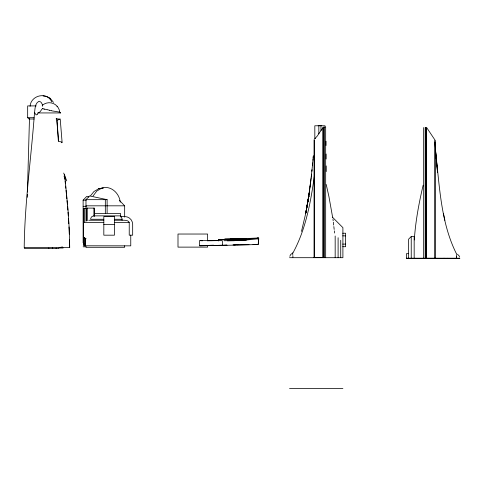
<?xml version="1.0" encoding="UTF-8"?>
<svg xmlns="http://www.w3.org/2000/svg" width="484" height="484" viewBox="0 0 484 484"><rect width="100%" height="100%" fill="white"/><g stroke="black" fill="none" stroke-linecap="round" stroke-linejoin="round"><path stroke-width="0.73" d="M56.162 248.51L56.162 248.05M85.19 245.848L85.19 238.285M85.365 238.316L85.365 245.848M212.476 240.675L199.638 240.615L199.632 245.787L222.555 245.412L222.549 244.638A17.043 7.998 89.2 0 0 222.259 240.675L207.884 240.596M237.245 244.692L233.869 244.958M52.345 248.51L52.345 247.905M222.555 245.267L209.657 245.551M456.436 256.708L456.448 256.363M258.335 243.754L258.383 242.393A14.538 6.818 89.5 0 1 258.65 239.816M292.893 257.276L292.893 256.06M222.555 245.412L258.226 244.517L258.274 243.373A14.532 6.818 89.2 0 1 258.547 240.736L258.722 237.953L236.361 239.017M27.261 197.309L27.346 194.296M27.413 192.039L29.482 118.453M199.632 245.763L206.462 245.63M230.475 238.594L246.392 238.6L230.475 238.594L230.469 239.979M456.436 257.978L456.442 257.071M456.442 254.112L456.442 254.36M230.469 239.326L246.392 239.175L246.386 240.112L240.415 240.276M246.392 239.175L224.679 239.368L240.59 239.368L240.584 240.506L234.619 240.639M414.298 239.955C415.508 221.484 418.902 203.232 423.137 185.233M312.96 160.041L313.336 155.836L313.729 156.235M60.627 112.941L59.744 112.131A10.509 10.503 0 0 0 42.64 105.088L41.249 102.463L39.682 101.35A1.839 1.839 0 0 0 38.841 101.344C34.818 103.467 35.078 109.112 34.497 112.941C31.188 157.802 24.732 202.5 24.2 247.536L69.714 247.536L69.297 229.737L68.038 210.074L64.802 175.982L63.7 173.06M313.148 157.941L313.184 157.518M313.263 156.677L313.299 156.253M312.997 159.617L312.658 163.289M312.573 164.124L312.682 162.981M312.434 165.552L312.483 165.056M312.585 164.016L312.005 169.842M311.853 171.294L311.956 170.265M311.926 170.568L312.023 169.63M311.89 170.9L311.539 174.204M311.484 174.688L311.533 174.204M311.442 175.014L311.212 177.114M311.43 175.172L311.49 174.609M311.309 176.23L311.357 175.825M311.049 178.572L311.103 178.088M311.218 177.041L310.934 179.54M310.891 179.873L308.423 198.555L309.47 191.059L309.288 192.378M310.879 180.024L310.94 179.467M310.819 180.514L310.553 182.746M310.28 184.961L310.528 182.861M310.516 183.037L310.571 182.553M310.184 185.723L310.298 184.731M310.038 186.854L310.165 185.783M310.081 186.443L309.827 188.421M309.736 189.081L309.548 190.551M314.316 176.4C310.607 202.651 305.767 229.501 292.899 253.011M309.427 191.446L309.56 190.4M42.465 106.274L42.634 105.119M309.052 194.114L309.197 193.037M309.107 193.697L305.84 212.99L308.423 197.98L305.84 212.893L301.478 231.437M308.798 195.893L308.859 195.445M258.698 239.495L258.74 239.241A14.865 13.122 87.5 0 0 257.47 237.965M30.069 106.305C30.813 95.16 47.081 91.325 51.758 101.9M90.617 218.653L91.555 216.862L93.339 215.924M289.807 256.26L290.769 254.415L292.893 252.981M93.061 195.99L96.782 191.059L101.634 188.191M90.653 195.633L93.92 191.555L98.772 188.687M324.982 127.274L324.982 125.779L314.818 125.779L314.818 138.696L317.189 136.131L320.959 130.571L320.959 125.779M37.425 114.375L36.173 114.926L35.114 113.468M83.121 242.714L83.121 200.164L86.721 196.431L88.929 196.946M85.983 221.315L85.983 199.668L89.582 195.935L107.121 199.668L107.121 212.899M315.314 138.249L314.86 138.666M414.171 258.462L414.171 236.567L411.237 236.537L408.617 239.156L408.617 258.462M61.553 142.762L62.097 142.284L60.216 118.973L56.924 120.383L58.6 140.765M56.35 118.822L56.779 118.616L58.401 141.546A14.768 5.052 -20 0 1 62.091 142.284M99.274 188.53L103.479 188.022M102.142 188.034C111.084 185.239 119.53 193.564 120.238 202.173M98.615 188.736L99.438 188.476M101.477 188.24L102.299 187.98M258.722 237.953L256.641 238.328M222.555 245.346L227.026 245.146M232.992 244.88L238.207 244.644M224.031 240.736L242.315 240.427L258.722 238.727L243.833 239.302M209.021 245.364L213.583 245.182M218.175 240.627L207.346 240.772M240.421 240.209L244.402 240.094M226.766 245.146L208.513 245.582M227.383 240.851L234.347 240.742L234.347 239.737L218.435 239.768M237.245 244.856L249.048 244.668M252.981 244.601L258.226 244.517M36.209 105.911L27.667 105.911L27.667 117.691L28.979 119.003L34.182 119.003M56.918 106.407L57.463 106.407M34.909 112.929L34.515 112.941M60.585 112.941L38.012 112.941C40.444 112.669 41.315 109.251 42.616 108.531M27.667 117.691L34.025 117.691M318.176 125.465L321.806 125.465M323.052 127.346L323.796 127.346M85.983 199.668L107.121 199.668M83.121 200.164L86.273 200.164M85.989 205.821L124.66 205.821L124.66 217.128M83.127 206.317L86.279 206.317M86.515 208.604L83.605 208.604L83.605 245.793L130.759 245.848L130.759 235.182M94.326 213.383L120.474 213.383L120.474 215.864M93.963 215.864L120.837 215.864M90.556 219.27L103.818 219.27M114.43 219.27L122.047 219.27L122.047 220.244M88.766 220.244L103.818 220.244M114.43 220.244L124.085 220.244C125.858 220.341 128.708 220.498 129.234 222.61L129.234 235.182L132.67 235.182L132.67 224.431A7.853 7.853 0 0 0 124.818 216.572L120.504 216.572A3.775 3.775 0 0 1 120.891 216.862M84.041 222.61L103.818 222.61M114.43 222.61L129.234 222.61M103.818 224.431L114.43 224.431M342.72 233.234L345.636 233.234L345.636 246.713L342.72 246.719M342.72 235.853L345.636 235.853M230.463 238.914L224.673 239.096L230.457 239.096M224.945 239.423L218.429 239.423L218.435 240.978M215.071 240.615L217.945 240.615M342.72 244.105L345.636 244.105M83.127 246.798L86.388 246.798M85.989 247.294L124.66 247.294L124.66 245.787M24.472 248.014L24.793 248.014M58.824 248.014L63.144 248.014M24.605 248.51L58.812 248.51M408.665 253.677L406.439 253.677L406.439 258.462L459.794 258.462M314.049 257.561L324.153 257.561M289.547 257.694L342.902 257.694L342.902 227.649L332.429 217.177M406.439 258.202L443.761 258.202M443.889 258.202L444.397 258.202M444.494 258.202L447.18 258.202M447.343 258.202L458.844 258.202M459.304 258.202L459.794 258.202M425.188 258.335L435.291 258.335M289.547 388.598L342.902 388.598M43.106 95.905L46.609 96.407L49.834 98.089M83.26 242.72L84.815 245.66M62.739 247.185L61.075 247.112M202.518 240.79L200.067 240.663M59.32 112.076L59.695 112.125L51.709 110.83M44.498 109.172L44.195 109.082M308.725 196.329L309.464 196.752M84.047 237.571L86.122 238.739M50.227 98.391L53.518 102.402M49.713 97.998L50.336 98.482M257.754 238.739L258.734 239.653M457.453 254.227L459.147 255.927L459.534 257.028M119.439 200.394L124.66 205.821M456.448 253.767C440.658 222.307 439.605 185.971 435.6 151.68L437.53 172.371L434.856 142.199M66.756 180.883L65.467 177.676M65.407 177.537L64.802 175.982M65.098 178.886L64.033 176.097M326.204 184.458L328.908 196.48L332.732 217.897M443.501 213.704L444.893 220.347M332.962 219.331L333.186 220.764M333.349 222.21L333.682 225.096M333.845 226.536L334.172 229.422M334.335 230.862L334.583 233.028M64.626 176.491L64.923 179.352M65.08 180.925L65.382 183.853M65.606 186.044L65.824 188.228M66.048 190.412L66.405 194.054M66.55 195.566L66.852 198.712M67.034 200.678L67.343 204.091M67.518 206.099L67.845 210.08M68.02 212.264L68.292 215.912M68.48 218.623L68.801 223.681M68.982 226.942L69.291 234.093M456.442 255.873L456.448 256.187M292.893 254.79L292.899 255.098M456.448 255.334L456.442 255.014M69.46 239.901L69.539 247.536M52.695 248.032L52.702 248.51M48.805 247.959L48.811 248.51M435.291 258.202L435.291 140.517L426.561 127.425L426.561 258.202M434.735 140.535L434.735 258.462M425.999 127.57L425.999 258.462M425.454 127.425L425.454 258.335M425.188 127.425L425.188 258.202M423.669 127.57L423.669 258.462M411.237 236.567L411.237 258.462M340.724 240.288L340.724 257.694M338.104 237.717L338.104 257.694M335.17 236.004L335.17 257.694M326.228 165.909L326.228 171.56M326.143 154.009L326.143 159.024M326.041 141.231L326.041 145.49M325.671 126.802L325.671 257.694M324.153 127.183L324.153 257.428M323.887 127.183L323.887 257.561M323.342 127.038L323.342 257.694M322.78 128.417L322.78 257.428M318.835 125.779L318.835 133.79M314.606 139.761L314.606 257.694M314.049 139.743L314.049 257.428M207.606 240.784L207.606 234.032L177.997 234.032L177.997 247.124L207.606 247.124L207.606 245.691M105.324 199.317L105.324 213.111M94.38 216.33L94.38 208.108L86.485 208.108L86.491 220.752M93.896 208.108L93.89 216.336M87.265 208.108L87.265 220.752M84.464 208.604L84.464 222.023M84.464 237.608L84.464 245.793M322.961 127.413A5.808 0.436 -56.5 0 1 321.055 130.541M323.905 127.534A8.053 0.938 -0.5 0 1 323.657 127.673M324.353 127.244A15.434 1.252 -4.4 0 1 324.57 127.431M292.657 253.078A4.792 1.059 66.7 0 1 292.723 253.047M292.675 254.723A3.672 0.853 -76 0 1 292.657 254.935M37.885 112.899A3.424 2.075 -80.9 0 1 37.468 114.091M51.534 110.703A9.843 0.774 11.4 0 1 49.465 110.298M49.422 110.183A9.698 1.01 11.4 0 1 47.238 109.705M46.99 109.717A9.565 1.355 10.9 0 1 44.885 109.16M44.274 109.082A9.523 1.519 10.4 0 1 43.754 108.918M43.536 108.918A9.511 1.591 10 0 1 42.483 108.525M42.241 105.693A7.69 0.611 -87.3 0 1 42.525 104.974M64.765 175.359A19.499 0.847 70.4 0 1 64.523 174.73M56.084 118.925A13.425 2.638 -10.5 0 1 59.641 119.137M62.63 247.124A17.745 0.617 0.3 0 1 62.448 247.142M120.879 216.874A3.194 3.194 0 0 1 122.071 219.27M237.281 238.993A13.552 3.309 89.3 0 1 237.348 238.364M239.961 239.495A116.348 11.483 6.8 0 1 238.908 239.937M456.636 257.216A3.878 0.986 84 0 1 456.624 256.992M308.423 198.513L305.84 212.899L308.423 198.513M114.43 216.572L103.818 216.572L103.818 235.182L114.43 235.182L114.43 216.572"/></g></svg>
